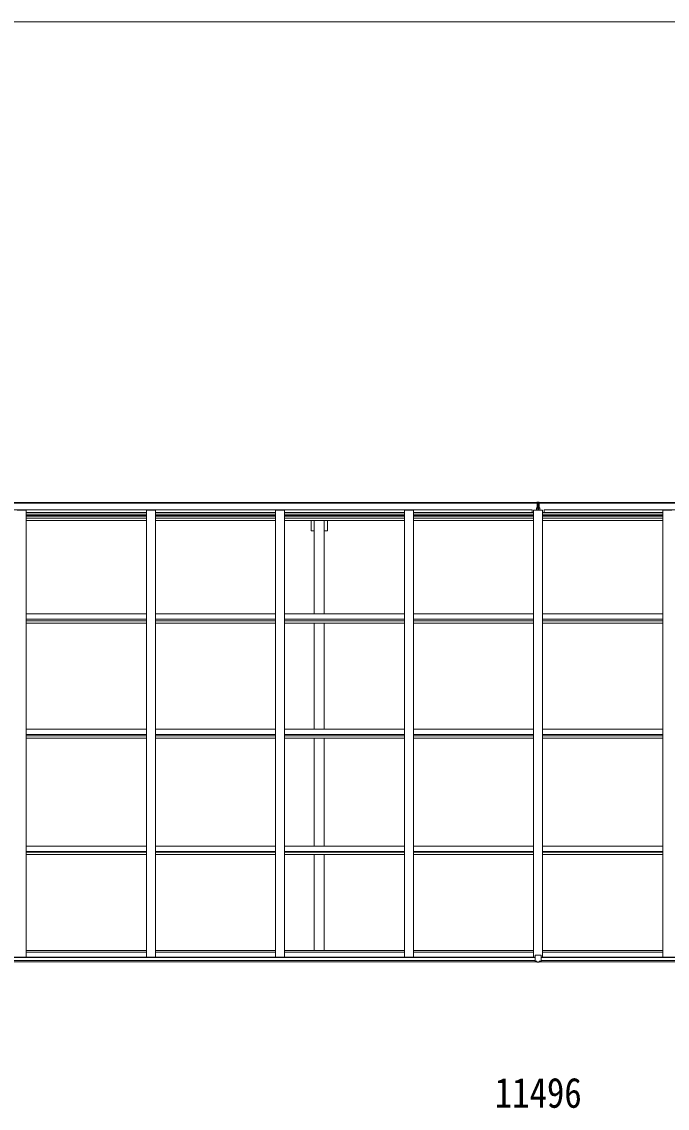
# Model space of a CAD drawing. Units: millimetres at full size; details may follow other scales. Extents: x -9783 to 9892, y -6828 to 6752.
# Drawn here: x -171 to 3409, y 723 to 6752 of the extents above; entities that cross this region are included whole.
import ezdxf
from ezdxf.enums import TextEntityAlignment as Align

# ---------------------------------------------------------------- set-up
doc = ezdxf.new("R2010")
doc.units = ezdxf.units.MM
doc.header["$LTSCALE"] = 35
for name, color, linetype, lineweight in [('0-1_本体', 4, 'Continuous', 9), ('0-2_部品', 7, 'Continuous', 9), ('0-A_寸法', 6, 'Continuous', 9), ('F-0_240', 7, 'Continuous', 9)]:
    doc.layers.add(name, color=color, linetype=linetype, lineweight=lineweight)
doc.styles.add('ＭＳ ゴシック', font='')
doc.styles.get('ＭＳ ゴシック').set_extended_font_data('MS Gothic')

msp = doc.modelspace()

# ---------------------------------------------------------------- linework, layer by layer
at = {"layer": '0-1_本体'}
for p, q in [((-3033.14, 4083.35), (2686.86, 4083.35)), ((-3033.14, 4081.28), (2686.86, 4081.28)), ((-3002.14, 4043.08), (2660.86, 4043.08)), ((-195.64, 4041.24), (-145.64, 4041.24)), ((-145.64, 1561.13), (-145.64, 4041.24)), ((520.36, 4041.24), (570.36, 4041.24)), ((520.36, 1561.13), (520.36, 4041.24)), ((570.36, 1561.13), (570.36, 4041.24)), ((1236.36, 4041.24), (1286.36, 4041.24)), ((1236.36, 1561.13), (1236.36, 4041.24)), ((1286.36, 1561.13), (1286.36, 4041.24)), ((1952.36, 4041.24), (2002.36, 4041.24)), ((1952.36, 1561.13), (1952.36, 4041.24)), ((2002.36, 1561.13), (2002.36, 4041.24)), ((2660.86, 4028.01), (2660.86, 4043.08)), ((2660.86, 4028.01), (2660.86, 4043.08)), ((2668.36, 4041.24), (2718.36, 4041.24)), ((2668.36, 1561.13), (2668.36, 4041.24)), ((8419.86, 4083.35), (2699.86, 4083.35)), ((8419.86, 4081.28), (2699.86, 4081.28)), ((2718.36, 1561.13), (2718.36, 4041.24)), ((2725.86, 4028.01), (2725.86, 4043.08)), ((8388.86, 4043.08), (2725.86, 4043.08)), ((2725.86, 4028.01), (2725.86, 4043.08)), ((3434.36, 4041.24), (3384.36, 4041.24)), ((3384.36, 1561.13), (3384.36, 4041.24)), ((-145.64, 4028.01), (520.36, 4028.01)), ((-145.64, 4018.64), (520.36, 4018.64)), ((-145.64, 4011.57), (520.36, 4011.57)), ((-145.64, 4007.78), (520.36, 4007.78)), ((-145.64, 3996.44), (520.36, 3996.44)), ((-145.64, 3983.62), (520.36, 3983.62)), ((570.36, 4028.01), (1236.36, 4028.01)), ((570.36, 4018.64), (1236.36, 4018.64)), ((570.36, 4011.57), (1236.36, 4011.57)), ((570.36, 4007.78), (1236.36, 4007.78)), ((570.36, 3996.44), (1236.36, 3996.44)), ((570.36, 3983.62), (1236.36, 3983.62)), ((1286.36, 4028.01), (1952.36, 4028.01)), ((1286.36, 4018.64), (1952.36, 4018.64)), ((1286.36, 4011.57), (1952.36, 4011.57)), ((1286.36, 4007.78), (1952.36, 4007.78)), ((1286.36, 3996.44), (1952.36, 3996.44)), ((1286.36, 3983.62), (1952.36, 3983.62)), ((1434.16, 3927.34), (1434.16, 3983.62)), ((1451.86, 3466.16), (1451.86, 3983.62)), ((1506.86, 3466.16), (1506.86, 3983.62)), ((1524.56, 3927.34), (1524.56, 3983.62)), ((2002.36, 4028.01), (2668.36, 4028.01)), ((2002.36, 4018.64), (2668.36, 4018.64)), ((2002.36, 4011.57), (2668.36, 4011.57)), ((2002.36, 4007.78), (2668.36, 4007.78)), ((2002.36, 3996.44), (2668.36, 3996.44)), ((2002.36, 3983.62), (2668.36, 3983.62)), ((3384.36, 4028.01), (2718.36, 4028.01)), ((3384.36, 4018.64), (2718.36, 4018.64)), ((3384.36, 4011.57), (2718.36, 4011.57)), ((3384.36, 4007.78), (2718.36, 4007.78)), ((3384.36, 3996.44), (2718.36, 3996.44)), ((3384.36, 3983.62), (2718.36, 3983.62)), ((1451.86, 3927.34), (1434.16, 3927.34)), ((1524.56, 3927.34), (1506.86, 3927.34)), ((-145.64, 3466.16), (520.36, 3466.16)), ((-145.64, 3437.19), (520.36, 3437.19)), ((570.36, 3466.16), (1236.36, 3466.16)), ((570.36, 3437.19), (1236.36, 3437.19)), ((1286.36, 3466.16), (1952.36, 3466.16)), ((1286.36, 3437.19), (1952.36, 3437.19)), ((2002.36, 3466.16), (2668.36, 3466.16)), ((2002.36, 3437.19), (2668.36, 3437.19)), ((3384.36, 3466.16), (2718.36, 3466.16)), ((3384.36, 3437.19), (2718.36, 3437.19)), ((-145.64, 3427.04), (520.36, 3427.04)), ((-145.64, 3414.2), (520.36, 3414.2)), ((570.36, 3427.04), (1236.36, 3427.04)), ((570.36, 3414.2), (1236.36, 3414.2)), ((1286.36, 3427.04), (1952.36, 3427.04)), ((1286.36, 3414.2), (1952.36, 3414.2)), ((1451.86, 2825.7), (1451.86, 3414.2)), ((1506.86, 2825.7), (1506.86, 3414.2)), ((2002.36, 3427.04), (2668.36, 3427.04)), ((2002.36, 3414.2), (2668.36, 3414.2)), ((3384.36, 3427.04), (2718.36, 3427.04)), ((3384.36, 3414.2), (2718.36, 3414.2)), ((-145.64, 2825.7), (520.36, 2825.7)), ((-145.64, 2796.26), (520.36, 2796.26)), ((-145.64, 2789.12), (520.36, 2789.12)), ((-145.64, 2776.16), (520.36, 2776.16)), ((570.36, 2825.7), (1236.36, 2825.7)), ((570.36, 2796.26), (1236.36, 2796.26)), ((570.36, 2789.12), (1236.36, 2789.12)), ((570.36, 2776.16), (1236.36, 2776.16)), ((1286.36, 2825.7), (1952.36, 2825.7)), ((1286.36, 2796.26), (1952.36, 2796.26)), ((1286.36, 2789.12), (1952.36, 2789.12)), ((1286.36, 2776.16), (1952.36, 2776.16)), ((1451.86, 2176.87), (1451.86, 2776.16)), ((1506.86, 2176.87), (1506.86, 2776.16)), ((2002.36, 2825.7), (2668.36, 2825.7)), ((2002.36, 2796.26), (2668.36, 2796.26)), ((2002.36, 2789.12), (2668.36, 2789.12)), ((2002.36, 2776.16), (2668.36, 2776.16)), ((3384.36, 2825.7), (2718.36, 2825.7)), ((3384.36, 2796.26), (2718.36, 2796.26)), ((3384.36, 2789.12), (2718.36, 2789.12)), ((3384.36, 2776.16), (2718.36, 2776.16)), ((-145.64, 2176.87), (520.36, 2176.87)), ((570.36, 2176.87), (1236.36, 2176.87)), ((1286.36, 2176.87), (1952.36, 2176.87)), ((2002.36, 2176.87), (2668.36, 2176.87)), ((3384.36, 2176.87), (2718.36, 2176.87)), ((-145.64, 2147.07), (520.36, 2147.07)), ((-145.64, 2143.19), (520.36, 2143.19)), ((-145.64, 2130.17), (520.36, 2130.17)), ((570.36, 2147.07), (1236.36, 2147.07)), ((570.36, 2143.19), (1236.36, 2143.19)), ((570.36, 2130.17), (1236.36, 2130.17)), ((1286.36, 2147.07), (1952.36, 2147.07)), ((1286.36, 2143.19), (1952.36, 2143.19)), ((1286.36, 2130.17), (1952.36, 2130.17)), ((1451.86, 1598.35), (1451.86, 2130.17)), ((1506.86, 1598.35), (1506.86, 2130.17)), ((2002.36, 2147.07), (2668.36, 2147.07)), ((2002.36, 2143.19), (2668.36, 2143.19)), ((2002.36, 2130.17), (2668.38, 2130.17)), ((3384.36, 2130.17), (2718.33, 2130.17)), ((3384.36, 2147.07), (2718.36, 2147.07)), ((3384.36, 2143.19), (2718.36, 2143.19)), ((-145.64, 1598.35), (520.36, 1598.35)), ((-145.64, 1589.24), (520.36, 1589.24)), ((570.36, 1598.35), (1236.36, 1598.35)), ((570.36, 1589.24), (1236.36, 1589.24)), ((1286.36, 1598.35), (1952.36, 1598.35)), ((1286.36, 1589.24), (1952.36, 1589.24)), ((2002.36, 1598.35), (2668.36, 1598.35)), ((2002.36, 1589.24), (2668.36, 1589.24)), ((3384.36, 1598.35), (2718.36, 1598.35)), ((3384.36, 1589.24), (2718.36, 1589.24)), ((-3028.14, 1535.68), (2686.86, 1535.68)), ((-3018.68, 1561.13), (2677.4, 1561.13)), ((-3018.14, 1558.78), (2676.86, 1558.78)), ((-3018.14, 1543.12), (2676.86, 1543.12)), ((8414.86, 1535.68), (2699.86, 1535.68)), ((8405.4, 1561.13), (2709.32, 1561.13)), ((8404.86, 1558.78), (2709.86, 1558.78)), ((8404.86, 1543.12), (2709.86, 1543.12))]:
    msp.add_line(p, q, dxfattribs=at)
at = {"layer": '0-2_部品'}
for p, q in [((2684.86, 4054), (2691.86, 4054.07)), ((2684.86, 4053.5), (2691.86, 4053.57)), ((2684.86, 4052.63), (2684.86, 4053.5)), ((2684.86, 4052.63), (2691.86, 4052.57)), ((2684.86, 4041.24), (2684.86, 4052.13)), ((2684.86, 4041.24), (2684.86, 4052.13)), ((2686.86, 4085.07), (2691.7, 4085.36)), ((2686.86, 4082.06), (2686.86, 4085.07)), ((2686.86, 4082.06), (2693.36, 4082.46)), ((2691.86, 4082.37), (2686.86, 4082.06)), ((2686.86, 4080.57), (2686.86, 4082.06)), ((2686.86, 4080.57), (2686.86, 4082.06)), ((2687.86, 4079.57), (2691.86, 4079.57)), ((2687.86, 4077.73), (2687.86, 4079.57)), ((2691.86, 4079.57), (2687.86, 4079.57)), ((2687.86, 4077.66), (2687.86, 4079.57)), ((2687.86, 4077.73), (2691.86, 4077.66)), ((2687.86, 4074.13), (2687.86, 4077.73)), ((2691.86, 4077.66), (2687.86, 4077.66)), ((2687.86, 4074.13), (2691.86, 4074.07)), ((2687.86, 4065.9), (2687.86, 4074.13)), ((2687.86, 4065.9), (2691.86, 4065.86)), ((2687.86, 4054.03), (2687.86, 4065.9)), ((2687.86, 4054.03), (2687.86, 4065.86)), ((2691.7, 4085.36), (2693.36, 4085.46)), ((2693.36, 4082.46), (2691.86, 4082.37)), ((2691.86, 4079.57), (2691.86, 4082.37)), ((2691.86, 4079.57), (2691.86, 4068.85)), ((2691.86, 4079.57), (2691.86, 4068.85)), ((2691.86, 4068.85), (2694.86, 4068.85)), ((2691.86, 4061.78), (2691.86, 4068.85)), ((2694.86, 4068.85), (2691.86, 4068.85)), ((2691.86, 4061.78), (2691.86, 4068.85)), ((2691.86, 4061.78), (2694.86, 4061.78)), ((2691.86, 4052.14), (2691.86, 4061.78)), ((2694.86, 4061.78), (2691.86, 4061.78)), ((2691.86, 4052.14), (2691.86, 4061.78)), ((2691.86, 4052.14), (2694.86, 4052.14)), ((2691.86, 4045.07), (2691.86, 4052.14)), ((2694.86, 4052.14), (2691.86, 4052.14)), ((2691.86, 4045.07), (2691.86, 4052.14)), ((2691.86, 4045.07), (2694.86, 4045.07)), ((2691.86, 4045.07), (2691.86, 4041.24)), ((2694.86, 4045.07), (2691.86, 4045.07)), ((2691.86, 4045.07), (2691.86, 4041.24)), ((2693.36, 4085.46), (2693.36, 4082.46)), ((2693.36, 4085.46), (2693.36, 4082.46)), ((2695.01, 4085.36), (2693.36, 4085.46)), ((2699.86, 4082.06), (2693.36, 4082.46)), ((2693.36, 4082.46), (2694.86, 4082.37)), ((2694.86, 4079.57), (2694.86, 4082.37)), ((2694.86, 4082.37), (2699.86, 4082.06)), ((2694.86, 4079.57), (2698.86, 4079.57)), ((2694.86, 4079.57), (2694.86, 4068.85)), ((2694.86, 4079.57), (2694.86, 4068.85)), ((2698.86, 4079.57), (2694.86, 4079.57)), ((2698.86, 4077.73), (2694.86, 4077.66)), ((2694.86, 4077.66), (2698.86, 4077.66)), ((2698.86, 4074.13), (2694.86, 4074.07)), ((2694.86, 4061.78), (2694.86, 4068.85)), ((2694.86, 4061.78), (2694.86, 4068.85)), ((2698.86, 4065.9), (2694.86, 4065.86)), ((2694.86, 4052.14), (2694.86, 4061.78)), ((2694.86, 4052.14), (2694.86, 4061.78)), ((2701.86, 4054), (2694.86, 4054.07)), ((2701.86, 4053.5), (2694.86, 4053.57)), ((2701.86, 4052.63), (2694.86, 4052.57)), ((2694.86, 4045.07), (2694.86, 4052.14)), ((2694.86, 4045.07), (2694.86, 4052.14)), ((2694.86, 4045.07), (2694.86, 4041.24)), ((2694.86, 4045.07), (2694.86, 4041.24)), ((2699.86, 4085.07), (2695.01, 4085.36)), ((2698.86, 4077.66), (2698.86, 4079.57)), ((2698.86, 4077.73), (2698.86, 4079.57)), ((2698.86, 4074.13), (2698.86, 4077.73)), ((2698.86, 4065.9), (2698.86, 4074.13)), ((2698.86, 4054.03), (2698.86, 4065.9)), ((2698.86, 4054.03), (2698.86, 4065.86)), ((2699.86, 4082.06), (2699.86, 4085.07)), ((2699.86, 4080.57), (2699.86, 4082.06)), ((2699.86, 4080.57), (2699.86, 4082.06)), ((2701.86, 4052.63), (2701.86, 4053.5)), ((2701.86, 4041.24), (2701.86, 4052.13)), ((2701.86, 4041.24), (2701.86, 4052.13)), ((2676.86, 1539.22), (2676.86, 1571.54)), ((2676.86, 1539.22), (2676.86, 1571.54)), ((2708.86, 1572.54), (2677.86, 1572.54)), ((2677.86, 1572.54), (2708.86, 1572.54)), ((2709.86, 1539.22), (2709.86, 1571.54)), ((2709.86, 1539.22), (2709.86, 1571.54)), ((2676.86, 1539.22), (2676.86, 1539.18)), ((2676.86, 1539.22), (2676.86, 1539.18)), ((2686.86, 1538.45), (2677.86, 1538.51)), ((2686.86, 1538.45), (2677.86, 1538.51)), ((2699.86, 1538.45), (2708.86, 1538.51)), ((2699.86, 1538.45), (2708.86, 1538.51)), ((2709.86, 1539.22), (2709.86, 1539.18)), ((2709.86, 1539.22), (2709.86, 1539.18))]:
    msp.add_line(p, q, dxfattribs=at)
for points in [[(2691.86, 4054.07), (2684.86, 4054), (2684.86, 4053.5)], [(2691.86, 4053.57), (2684.86, 4053.5), (2684.86, 4054)], [(2691.86, 4052.07), (2684.86, 4052.13), (2684.86, 4052.63), (2684.86, 4053.5)], [(2691.86, 4052.57), (2684.86, 4052.63), (2684.86, 4052.13), (2691.86, 4052.07)], [(2693.36, 4085.46), (2686.86, 4085.07), (2686.86, 4082.06)], [(2691.86, 4074.07), (2687.86, 4074.07), (2687.86, 4077.66)], [(2691.86, 4065.86), (2687.86, 4065.86), (2687.86, 4074.07)], [(2693.36, 4085.46), (2699.86, 4085.07), (2699.86, 4082.06)], [(2694.86, 4074.07), (2698.86, 4074.07), (2698.86, 4077.66)], [(2694.86, 4065.86), (2698.86, 4065.86), (2698.86, 4074.07)], [(2694.86, 4054.07), (2701.86, 4054), (2701.86, 4053.5)], [(2694.86, 4053.57), (2701.86, 4053.5), (2701.86, 4054)], [(2694.86, 4052.07), (2701.86, 4052.13), (2701.86, 4052.63), (2701.86, 4053.5)], [(2694.86, 4052.57), (2701.86, 4052.63), (2701.86, 4052.13), (2694.86, 4052.07)], [(2693.36, 1533.02), (2686.86, 1533.42), (2686.86, 1538.45)], [(2693.36, 1533.02), (2686.86, 1533.42), (2686.86, 1538.45)], [(2693.36, 1533.02), (2699.86, 1533.42), (2699.86, 1538.45)], [(2693.36, 1533.02), (2699.86, 1533.42), (2699.86, 1538.45)]]:
    msp.add_lwpolyline(points, dxfattribs=at)
for centre, start, end in [((2687.86, 4080.57), 180, 270), ((2687.86, 4080.57), 180, 270), ((2698.86, 4080.57), 270, 0), ((2698.86, 4080.57), 270, 0), ((2677.86, 1571.54), 90, 180), ((2677.86, 1571.54), 90, 180), ((2708.86, 1571.54), 0, 90), ((2708.86, 1571.54), 0, 90)]:
    msp.add_arc(centre, 1, start, end, dxfattribs=at)
for centre, major_axis, ratio, start_param, end_param in [((2691.88, 4082.37), (0.18, -2.99), 0.008711, 3.1415927, 4.7113235), ((2519.99, 4071.85), (171.87, 10.52), 0.017422, 6.2821194, 6.2831848), ((2694.83, 4082.37), (-0.18, -2.99), 0.008711, 1.5718618, 3.1415927), ((2866.73, 4071.85), (-171.87, 10.52), 0.017422, 0.0000005, 0.0010659), ((2677.86, 1539.22), (1, -0.012), 0.707053, 3.2044821, 4.7211143), ((2677.86, 1539.22), (1, -0.012), 0.707053, 3.2044821, 4.7211143), ((2708.86, 1539.22), (-1, -0.012), 0.707053, 1.562071, 3.0787032), ((2708.86, 1539.22), (-1, -0.012), 0.707053, 1.562071, 3.0787032)]:
    msp.add_ellipse(centre, major_axis=major_axis, ratio=ratio, start_param=start_param, end_param=end_param, dxfattribs=at)
at = {"layer": 'F-0_240', "color": 5}
msp.add_line((-9783.03, 6751.9), (9396.97, 6751.9), dxfattribs=at)

# ---------------------------------------------------------------- texts
at = {"layer": '0-A_寸法', "color": 7, "style": 'ＭＳ ゴシック', "width": 0.85}
msp.add_text('11496', height=166.8, dxfattribs=at).set_placement((2452.73, 675.43), align=Align.BOTTOM_LEFT)

doc.saveas('drawing.dxf')
